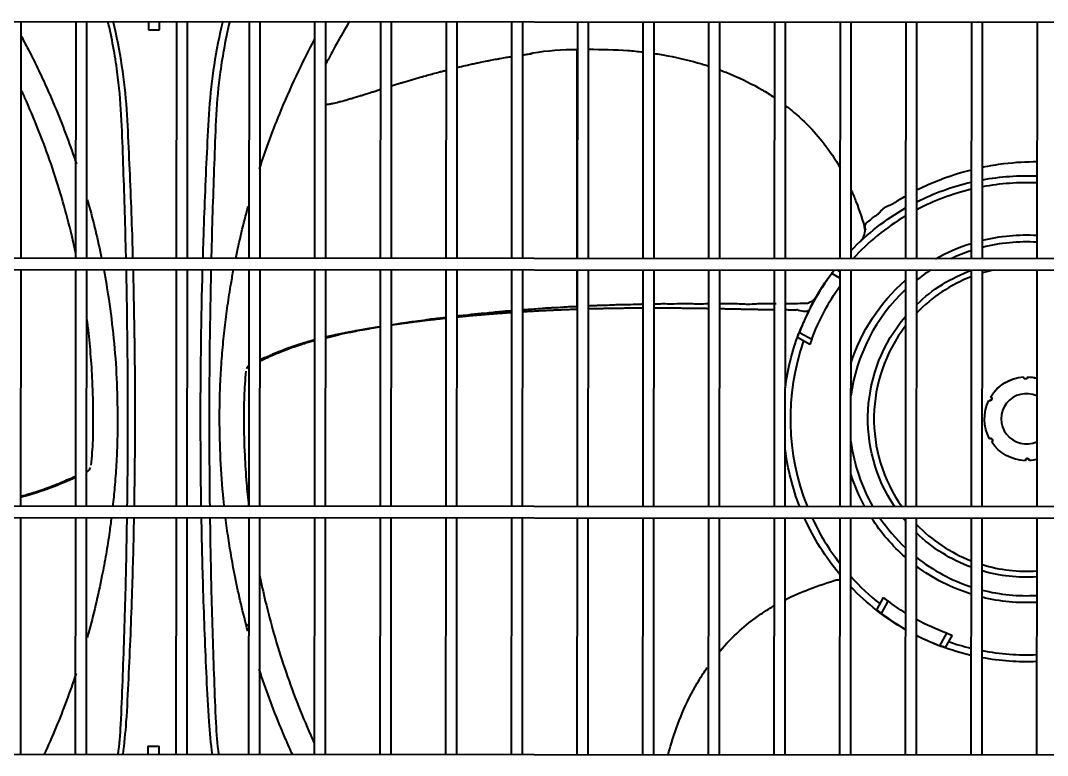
# Model space of a CAD drawing. Extents: x 58467 to 79089, y -33726 to -17391.
# Drawn here: x 72333.04 to 72369.78, y -20983.21 to -20956.91 of the extents above; entities that cross this region are included whole.
import ezdxf

# ---------------------------------------------------------------- set-up
doc = ezdxf.new("R2010")
doc.units = 0
doc.header["$LTSCALE"] = 100
doc.layers.add('+ENTE-ST-DOSEME USTU KONDDRENAJ', color=110, linetype='DOSEMEUSTUKONDENSDRENAJ_LINE', lineweight=40)
doc.linetypes.add('DOSEMEUSTUKONDENSDRENAJ_LINE', pattern='A,300,-40,["CD",Standard,S=15,R=0,X=-35,Y=-7.5],0', length=340)

# ---------------------------------------------------------------- blocks, each defined once
blk = doc.blocks.new('FUAYE KLİMA SANT')
at = {"color": 3}
for p, q in [((54066.535, -33657.987, 1.271), (54184.898, -33658.059, 1.271)), ((54120.395, -33666.499, 1.271), (54120.4, -33658.02, 1.271)), ((54122.35, -33658.021, 1.271), (54122.345, -33666.5, 1.271)), ((54122.744, -33666.5, 1.271), (54122.75, -33658.021, 1.271)), ((54124.95, -33658.022, 1.271), (54124.949, -33658.322, 1.271)), ((54125.349, -33658.322, 1.271), (54125.35, -33658.022, 1.271)), ((54125.949, -33658.023, 1.271), (54125.944, -33666.502, 1.271)), ((54126.344, -33666.502, 1.271), (54126.349, -33658.023, 1.271)), ((54128.549, -33658.025, 1.271), (54128.544, -33666.504, 1.271)), ((54128.943, -33666.504, 1.271), (54128.949, -33658.025, 1.271)), ((54130.898, -33658.026, 1.271), (54130.893, -33666.505, 1.271)), ((54131.293, -33666.505, 1.271), (54131.298, -33658.027, 1.271)), ((54133.248, -33658.028, 1.271), (54133.243, -33666.506, 1.271)), ((54133.643, -33666.507, 1.271), (54133.648, -33658.028, 1.271)), ((54135.598, -33658.029, 1.271), (54135.592, -33666.508, 1.271)), ((54135.992, -33666.508, 1.271), (54135.998, -33658.03, 1.271)), ((54137.947, -33658.031, 1.271), (54137.942, -33666.509, 1.271)), ((54138.342, -33666.51, 1.271), (54138.347, -33658.031, 1.271)), ((54140.297, -33658.032, 1.271), (54140.292, -33666.511, 1.271)), ((54140.692, -33666.511, 1.271), (54140.697, -33658.032, 1.271)), ((54142.646, -33658.034, 1.271), (54142.641, -33666.512, 1.271)), ((54143.041, -33666.512, 1.271), (54143.046, -33658.034, 1.271)), ((54144.996, -33658.035, 1.271), (54144.991, -33666.514, 1.271)), ((54145.391, -33666.514, 1.271), (54145.396, -33658.035, 1.271)), ((54147.346, -33658.036, 1.271), (54147.341, -33666.515, 1.271)), ((54147.741, -33666.515, 1.271), (54147.746, -33658.037, 1.271)), ((54149.696, -33658.038, 1.271), (54149.691, -33666.516, 1.271)), ((54150.091, -33666.517, 1.271), (54150.096, -33658.038, 1.271)), ((54152.046, -33658.039, 1.271), (54152.041, -33666.518, 1.271)), ((54152.441, -33666.518, 1.271), (54152.446, -33658.04, 1.271)), ((54154.396, -33658.041, 1.271), (54154.39, -33666.519, 1.271)), ((54154.79, -33666.52, 1.271), (54154.796, -33658.041, 1.271)), ((54156.745, -33658.042, 1.271), (54156.74, -33666.521, 1.271)), ((54124.949, -33658.322, 1.271), (54125.349, -33658.322, 1.271)), ((54140.287, -33666.51, 1.271), (54140.292, -33659.033, 1.271)), ((54150.435, -33665.88, 1.271), (54150.455, -33665.862, 1.271)), ((54184.893, -33666.537, 1.271), (54066.53, -33666.465, 1.271)), ((54066.53, -33666.865, 1.271), (54184.892, -33666.937, 1.271)), ((54120.389, -33675.376, 1.271), (54120.395, -33666.899, 1.271)), ((54122.344, -33666.9, 1.271), (54122.339, -33675.377, 1.271)), ((54122.739, -33675.378, 1.271), (54122.744, -33666.9, 1.271)), ((54125.944, -33666.902, 1.271), (54125.939, -33675.38, 1.271)), ((54126.339, -33675.38, 1.271), (54126.344, -33666.902, 1.271)), ((54128.543, -33666.904, 1.271), (54128.538, -33675.381, 1.271)), ((54128.938, -33675.381, 1.271), (54128.943, -33666.904, 1.271)), ((54130.893, -33666.905, 1.271), (54130.888, -33675.383, 1.271)), ((54131.288, -33675.383, 1.271), (54131.293, -33666.905, 1.271)), ((54133.243, -33666.906, 1.271), (54133.237, -33675.384, 1.271)), ((54133.637, -33675.384, 1.271), (54133.642, -33666.907, 1.271)), ((54135.592, -33666.908, 1.271), (54135.587, -33675.385, 1.271)), ((54135.987, -33675.386, 1.271), (54135.992, -33666.908, 1.271)), ((54137.942, -33666.909, 1.271), (54137.937, -33675.387, 1.271)), ((54138.337, -33675.387, 1.271), (54138.342, -33666.91, 1.271)), ((54140.286, -33668.231, 1.271), (54140.287, -33666.91, 1.271)), ((54140.291, -33666.911, 1.271), (54140.286, -33675.388, 1.271)), ((54140.686, -33675.389, 1.271), (54140.691, -33666.911, 1.271)), ((54142.641, -33666.912, 1.271), (54142.636, -33675.39, 1.271)), ((54143.036, -33675.39, 1.271), (54143.041, -33666.912, 1.271)), ((54144.991, -33666.914, 1.271), (54144.986, -33675.391, 1.271)), ((54145.385, -33675.391, 1.271), (54145.391, -33666.914, 1.271)), ((54147.34, -33666.915, 1.271), (54147.335, -33675.393, 1.271)), ((54147.735, -33675.393, 1.271), (54147.74, -33666.915, 1.271)), ((54149.691, -33667.206, 1.271), (54149.4, -33667.046, 1.271)), ((54149.578, -33666.916, 1.271), (54149.691, -33666.978, 1.271)), ((54149.691, -33666.916, 1.271), (54149.686, -33675.394, 1.271)), ((54150.086, -33675.394, 1.271), (54150.091, -33666.917, 1.271)), ((54152.041, -33666.918, 1.271), (54152.035, -33675.395, 1.271)), ((54152.435, -33675.396, 1.271), (54152.441, -33666.918, 1.271)), ((54154.39, -33666.919, 1.271), (54154.385, -33675.397, 1.271)), ((54154.785, -33675.397, 1.271), (54154.79, -33666.92, 1.271)), ((54156.74, -33666.921, 1.271), (54156.735, -33675.398, 1.271)), ((54148.243, -33669.15, 1.271), (54148.688, -33669.393, 1.271)), ((54148.619, -33669.584, 1.271), (54148.174, -33669.339, 1.271)), ((54184.887, -33675.416, 1.271), (54066.524, -33675.344, 1.271)), ((54066.524, -33675.744, 1.271), (54184.887, -33675.816, 1.271)), ((54120.384, -33684.255, 1.271), (54120.389, -33675.776, 1.271)), ((54122.339, -33675.777, 1.271), (54122.334, -33684.256, 1.271)), ((54122.734, -33684.256, 1.271), (54122.739, -33675.778, 1.271)), ((54125.938, -33675.78, 1.271), (54125.933, -33684.258, 1.271)), ((54126.333, -33684.259, 1.271), (54126.338, -33675.78, 1.271)), ((54128.538, -33675.781, 1.271), (54128.533, -33684.26, 1.271)), ((54128.933, -33684.26, 1.271), (54128.938, -33675.781, 1.271)), ((54130.888, -33675.783, 1.271), (54130.882, -33684.261, 1.271)), ((54131.282, -33684.261, 1.271), (54131.287, -33675.783, 1.271)), ((54133.237, -33675.784, 1.271), (54133.232, -33684.263, 1.271)), ((54133.632, -33684.263, 1.271), (54133.637, -33675.784, 1.271)), ((54135.587, -33675.785, 1.271), (54135.582, -33684.264, 1.271)), ((54135.982, -33684.264, 1.271), (54135.987, -33675.786, 1.271)), ((54137.936, -33675.787, 1.271), (54137.931, -33684.265, 1.271)), ((54138.331, -33684.266, 1.271), (54138.336, -33675.787, 1.271)), ((54140.286, -33675.788, 1.271), (54140.281, -33684.267, 1.271)), ((54140.681, -33684.267, 1.271), (54140.686, -33675.789, 1.271)), ((54142.636, -33675.79, 1.271), (54142.631, -33684.268, 1.271)), ((54143.03, -33684.269, 1.271), (54143.036, -33675.79, 1.271)), ((54144.985, -33675.791, 1.271), (54144.98, -33684.27, 1.271)), ((54145.38, -33684.27, 1.271), (54145.385, -33675.791, 1.271)), ((54147.335, -33675.793, 1.271), (54147.33, -33684.271, 1.271)), ((54147.73, -33684.271, 1.271), (54147.735, -33675.793, 1.271)), ((54149.686, -33675.794, 1.271), (54149.68, -33684.273, 1.271)), ((54150.08, -33684.273, 1.271), (54150.086, -33675.794, 1.271)), ((54152.035, -33675.795, 1.271), (54152.03, -33684.274, 1.271)), ((54152.43, -33684.274, 1.271), (54152.435, -33675.796, 1.271)), ((54154.385, -33675.797, 1.271), (54154.38, -33684.276, 1.271)), ((54154.78, -33684.276, 1.271), (54154.785, -33675.797, 1.271)), ((54156.734, -33675.798, 1.271), (54156.729, -33684.277, 1.271)), ((54151.009, -33679.086, 1.271), (54151.254, -33678.642, 1.271)), ((54151.413, -33678.766, 1.271), (54151.17, -33679.209, 1.271)), ((54128.486, -33679.64, 1.271), (54128.535, -33679.599, 1.271)), ((54153.273, -33680.365, 1.271), (54153.517, -33679.922, 1.271)), ((54153.707, -33679.99, 1.271), (54153.463, -33680.435, 1.271)), ((54124.934, -33683.958, 1.271), (54124.934, -33684.258, 1.271)), ((54125.334, -33684.258, 1.271), (54125.334, -33683.958, 1.271)), ((54184.882, -33684.295, 1.271), (54066.519, -33684.223, 1.271))]:
    blk.add_line(p, q, dxfattribs=at)
at = {"color": 3, "extrusion": (0, 0, -1)}
for centre, radius, start, end in [((-54156.366, -33672.243, -1.271), 8.699, 63.184, 76.8818), ((-54156.366, -33672.243, -1.271), 8.699, 79.573, 92.4741), ((-54156.366, -33672.243, -1.271), 8.699, 43.8323, 60.1902), ((-54156.366, -33672.243, -1.271), 6.582, 60.4193, 72.5243), ((-54156.366, -33672.243, -1.271), 6.582, 76.1411, 93.2524), ((-54156.366, -33672.243, -1.271), 8.699, 27.7046, 37.7632), ((-54156.366, -33672.243, -1.271), 5.671, 46.1767, 69.8355), ((-54156.366, -33672.243, -1.271), 6.582, 17.4949, 48.9049), ((-54156.366, -33672.243, -1.271), 8.191, 20.3616, 35.4077), ((-54156.366, -33672.243, -1.271), 5.671, 326.223, 40.2705), ((-54156.365, -33672.243, -1.271), 8.699, 7.3237, 20.4706), ((-54156.366, -33672.243, -1.271), 1.5, 31.5485, 85.82), ((-54156.366, -33672.243, -1.271), 1.5, 31.65, 85.9198), ((-54156.335, -33670.743, -1.271), 0.075, 180.2174, 357.3523), ((-54156.366, -33672.243, -1.271), 1.5, 91.5498, 104.3278), ((-54156.366, -33672.243, -1.271), 1.5, 91.65, 104.3279), ((-54155.052, -33671.521, -1.271), 0.075, 120.2174, 297.3523), ((-54156.366, -33672.243, -1.271), 1.5, 331.5498, 25.8212), ((-54156.366, -33672.243, -1.271), 1.5, 331.65, 25.9198), ((-54155.084, -33673.02, -1.271), 0.075, 60.2174, 237.3523), ((-54156.365, -33672.243, -1.271), 8.699, 338.763, 352.7453), ((-54156.366, -33672.243, -1.271), 1.5, 271.65, 325.9198), ((-54156.366, -33672.243, -1.271), 1.5, 271.5498, 325.82), ((-54156.398, -33673.742, -1.271), 0.075, 0.2174, 177.3523), ((-54156.366, -33672.243, -1.271), 1.5, 255.7416, 265.9198), ((-54156.366, -33672.243, -1.271), 1.5, 255.7419, 265.82), ((-54156.366, -33672.243, -1.271), 6.582, 331.3811, 342.5636), ((-54156.368, -33672.238, -1.271), 8.702, 320.1724, 335.8854), ((-54156.366, -33672.243, -1.271), 6.582, 311.1536, 327.3368), ((-54156.366, -33672.243, -1.271), 5.671, 319.788, 321.2055), ((-54156.366, -33672.243, -1.271), 5.671, 290.4592, 313.8817), ((-54156.366, -33672.243, -1.271), 6.582, 287.5343, 306.6818), ((-54156.366, -33672.243, -1.271), 5.671, 266.2886, 286.2011), ((-54156.366, -33672.243, -1.271), 8.699, 299.8811, 316.239), ((-54156.366, -33672.243, -1.271), 8.191, 301.941, 307.2082), ((-54156.366, -33672.243, -1.271), 6.582, 266.8061, 283.9174), ((-54156.366, -33672.243, -1.271), 8.191, 290.3616, 298.7012), ((-54156.366, -33672.243, -1.271), 8.699, 283.1872, 290.4706), ((-54156.366, -33672.243, -1.271), 8.699, 267.5948, 280.496)]:
    blk.add_arc(centre, radius, start, end, dxfattribs=at)
at = {"color": 3}
for centre, radius, start, end in [((54156.366, -33672.243, 1.271), 8.449, 103.5155, 117.6786), ((54156.366, -33672.243, 1.271), 8.449, 87.4539, 100.7405), ((54156.366, -33672.243, 1.271), 8.449, 120.7872, 137.3274), ((54156.366, -33672.243, 1.271), 6.332, 86.6126, 104.4045), ((54156.366, -33672.243, 1.271), 6.332, 108.1789, 115.3058), ((54127.854, -33668.276, 1.271), 1.795, 81.0216, 82.6935), ((54156.367, -33672.247, 1.271), 8.694, 143.2606, 159.1277), ((54156.366, -33672.243, 1.271), 6.332, 122.7589, 128.3164), ((54156.366, -33672.243, 1.271), 5.455, 102.5933, 106.7951), ((54156.366, -33672.243, 1.271), 5.455, 111.2389, 136.0395), ((54156.366, -33672.243, 1.271), 6.332, 133.092, 172.5064), ((54127.854, -33668.276, 1.271), 1.1, 351.8033, 8.1269), ((54156.366, -33672.243, 1.271), 5.455, 142.4857, 215.3182), ((54156.366, -33672.241, 1.271), 8.449, 160.7616, 201.9077), ((54156.366, -33672.243, 1.271), 0.9, 65.6651, 294.2651), ((54156.366, -33672.243, 1.271), 6.332, 187.4239, 209.862), ((54156.366, -33672.243, 1.271), 8.449, 204.8537, 217.7324), ((54156.366, -33672.243, 1.271), 6.332, 214.1314, 226.8382), ((54156.366, -33672.243, 1.271), 5.455, 223.8907, 248.6913), ((54156.366, -33672.243, 1.271), 6.332, 231.6139, 251.7514), ((54156.366, -33672.243, 1.271), 5.455, 253.1351, 273.8576), ((54156.366, -33672.243, 1.271), 8.449, 221.9636, 231.6783), ((54156.366, -33672.243, 1.271), 6.332, 255.5257, 273.3176), ((54156.366, -33672.243, 1.271), 8.691, 233.28, 240.0908), ((54156.366, -33672.243, 1.271), 8.691, 243.0876, 249.1503), ((54156.366, -33672.243, 1.271), 8.449, 250.7519, 256.416), ((54156.366, -33672.243, 1.271), 8.449, 259.191, 272.4775)]:
    blk.add_arc(centre, radius, start, end, dxfattribs=at)
at = {"color": 3, "extrusion": (6.04762e-06, 5.63815e-06, 1)}
blk.add_arc((54150.093, -33665.515, 1.41), 0.5, 313.0528, 16.4385, dxfattribs=at)
at = {"color": 3, "extrusion": (-5.02823e-06, 5.39341e-06, 1)}
blk.add_arc((54149.639, -33678.516, 0.815), 0.5, 84.8094, 106.4328, dxfattribs=at)
at = {"color": 3}
for points, knots in [([(54124.151, -33666.499, 1.271), (54124.147, -33666.342, 1.271), (54124.144, -33666.184, 1.271), (54124.114, -33664.99, 1.271), (54124.081, -33663.954, 1.271), (54124.023, -33662.401, 1.271), (54124.006, -33661.883, 1.271), (54123.952, -33660.851, 1.271), (54123.904, -33660.338, 1.271), (54123.754, -33659.22, 1.271), (54123.642, -33658.616, 1.271), (54123.501, -33658.016, 1.271)], [0, 0, 0, 0, 0.055363, 0.055363, 0.419, 0.419, 0.600818, 0.600818, 0.782636, 0.782636, 1, 1, 1, 1]), ([(54124.399, -33666.5, 1.271), (54124.393, -33666.286, 1.271), (54124.387, -33666.073, 1.271), (54124.348, -33664.816, 1.271), (54124.307, -33663.772, 1.271), (54124.232, -33662.208, 1.271), (54124.21, -33661.687, 1.271), (54124.138, -33660.646, 1.271), (54124.08, -33660.127, 1.271), (54123.92, -33659.073, 1.271), (54123.816, -33658.54, 1.271), (54123.69, -33658.014, 1.271)], [0, 0, 0, 0, 0.075143, 0.075143, 0.442368, 0.442368, 0.625981, 0.625981, 0.809594, 0.809594, 1, 1, 1, 1]), ([(54127.609, -33658.01, 1.271), (54127.484, -33658.529, 1.271), (54127.381, -33659.054, 1.271), (54127.219, -33660.102, 1.271), (54127.159, -33660.625, 1.271), (54127.084, -33661.669, 1.271), (54127.062, -33662.191, 1.271), (54126.985, -33663.758, 1.271), (54126.943, -33664.804, 1.271), (54126.902, -33666.067, 1.271), (54126.895, -33666.284, 1.271), (54126.889, -33666.502, 1.271)], [0, 0, 0, 0, 0.189158, 0.189158, 0.372762, 0.372762, 0.556366, 0.556366, 0.923574, 0.923574, 1, 1, 1, 1]), ([(54127.857, -33658.018, 1.271), (54127.715, -33658.617, 1.271), (54127.603, -33659.222, 1.271), (54127.451, -33660.34, 1.271), (54127.402, -33660.853, 1.271), (54127.347, -33661.885, 1.271), (54127.33, -33662.403, 1.271), (54127.269, -33663.956, 1.271), (54127.236, -33664.992, 1.271), (54127.204, -33666.186, 1.271), (54127.2, -33666.344, 1.271), (54127.196, -33666.502, 1.271)], [0, 0, 0, 0, 0.21737, 0.21737, 0.399155, 0.399155, 0.58094, 0.58094, 0.94451, 0.94451, 1, 1, 1, 1]), ([(54132.154, -33658.022, 1.271), (54131.983, -33658.288, 1.271), (54131.716, -33658.741, 1.271), (54131.444, -33659.258, 1.271), (54131.323, -33659.495, 1.271), (54131.296, -33659.547, 1.271)], [0, 0, 0, 0, 0.545072, 0.900711, 1, 1, 1, 1]), ([(54120.403, -33658.554, 1.271), (54120.497, -33658.729, 1.271), (54120.711, -33659.136, 1.271), (54121.029, -33659.779, 1.271), (54121.354, -33660.484, 1.271), (54121.827, -33661.586, 1.271), (54122.156, -33662.47, 1.271), (54122.372, -33663.121, 1.271)], [0, 0, 0, 0, 0.11975, 0.276771, 0.432533, 0.587035, 1, 1, 1, 1]), ([(54128.923, -33663.295, 1.271), (54129.155, -33662.586, 1.271), (54129.593, -33661.403, 1.271), (54130.278, -33659.869, 1.271), (54130.7, -33659.036, 1.271), (54130.897, -33658.666, 1.271)], [0, 0, 0, 0, 0.443757, 0.750386, 1, 1, 1, 1]), ([(54140.696, -33659.017, 1.271), (54141.167, -33659.016, 1.271), (54141.818, -33659.029, 1.271), (54142.468, -33659.091, 1.271), (54142.647, -33659.112, 1.271)], [0, 0, 0, 0, 0.723565, 1, 1, 1, 1]), ([(54135.994, -33659.668, 1.271), (54136.045, -33659.656, 1.271), (54136.154, -33659.63, 1.271), (54136.321, -33659.591, 1.271), (54136.494, -33659.552, 1.271), (54136.667, -33659.514, 1.271), (54136.859, -33659.474, 1.271), (54137.032, -33659.439, 1.271), (54137.226, -33659.401, 1.271), (54137.381, -33659.372, 1.271), (54137.575, -33659.337, 1.271), (54137.75, -33659.306, 1.271), (54137.888, -33659.284, 1.271), (54137.947, -33659.275, 1.271)], [0, 0, 0, 0, 0.079541, 0.168728, 0.257914, 0.3471, 0.436286, 0.555201, 0.614659, 0.733574, 0.793032, 0.911947, 1, 1, 1, 1]), ([(54138.343, -33659.215, 1.271), (54138.393, -33659.209, 1.271), (54138.503, -33659.193, 1.271), (54138.613, -33659.179, 1.271), (54138.674, -33659.172, 1.271)], [0, 0, 0, 0, 0.449176, 1, 1, 1, 1]), ([(54138.622, -33659.165, 1.271), (54138.651, -33659.159, 1.271), (54139.198, -33659.054, 1.271), (54139.759, -33659.028, 1.271), (54140.29, -33659.02, 1.271)], [0, 0, 0, 0, 0.054083, 1, 1, 1, 1]), ([(54143.047, -33659.165, 1.271), (54143.21, -33659.189, 1.271), (54143.783, -33659.286, 1.271), (54144.423, -33659.438, 1.271), (54144.895, -33659.584, 1.271), (54144.966, -33659.607, 1.271)], [0, 0, 0, 0, 0.251534, 0.886152, 1, 1, 1, 1]), ([(54133.646, -33660.327, 1.271), (54133.658, -33660.323, 1.271), (54133.719, -33660.304, 1.271), (54133.831, -33660.269, 1.271), (54133.968, -33660.227, 1.271), (54134.105, -33660.186, 1.271), (54134.244, -33660.144, 1.271), (54134.4, -33660.098, 1.271), (54134.557, -33660.052, 1.271), (54134.698, -33660.011, 1.271), (54134.857, -33659.966, 1.271), (54135, -33659.926, 1.271), (54135.18, -33659.877, 1.271), (54135.325, -33659.838, 1.271), (54135.476, -33659.798, 1.271), (54135.554, -33659.778, 1.271), (54135.596, -33659.767, 1.271)], [0, 0, 0, 0, 0.018571, 0.09977, 0.180968, 0.235101, 0.3163, 0.397499, 0.478698, 0.559896, 0.614029, 0.722294, 0.776427, 0.884692, 0.938824, 1, 1, 1, 1]), ([(54145.4, -33659.757, 1.271), (54145.545, -33659.81, 1.271), (54146.06, -33660.014, 1.271), (54146.714, -33660.34, 1.271), (54147.201, -33660.646, 1.271), (54147.345, -33660.743, 1.271)], [0, 0, 0, 0, 0.214057, 0.763166, 1, 1, 1, 1]), ([(54131.29, -33660.994, 1.271), (54131.293, -33660.994, 1.271), (54131.312, -33660.992, 1.271), (54131.355, -33660.986, 1.271), (54131.407, -33660.978, 1.271), (54131.471, -33660.967, 1.271), (54131.531, -33660.955, 1.271), (54131.607, -33660.939, 1.271), (54131.686, -33660.92, 1.271), (54131.767, -33660.9, 1.271), (54131.84, -33660.881, 1.271), (54131.914, -33660.861, 1.271), (54132.002, -33660.837, 1.271), (54132.093, -33660.811, 1.271), (54132.199, -33660.779, 1.271), (54132.294, -33660.751, 1.271), (54132.392, -33660.721, 1.271), (54132.491, -33660.691, 1.271), (54132.606, -33660.655, 1.271), (54132.724, -33660.618, 1.271), (54132.828, -33660.585, 1.271), (54132.934, -33660.551, 1.271), (54133.057, -33660.512, 1.271), (54133.168, -33660.477, 1.271), (54133.23, -33660.458, 1.271), (54133.245, -33660.453, 1.271)], [0, 0, 0, 0, 0.005985, 0.045742, 0.085498, 0.125255, 0.165012, 0.204768, 0.264403, 0.30416, 0.343916, 0.383673, 0.423429, 0.483064, 0.522821, 0.582456, 0.622212, 0.661969, 0.721603, 0.781238, 0.820995, 0.860751, 0.920386, 0.980021, 1, 1, 1, 1]), ([(54122.356, -33666.338, 1.271), (54122.31, -33666.119, 1.271), (54122.078, -33665.099, 1.271), (54121.557, -33663.275, 1.271), (54120.888, -33661.545, 1.271), (54120.472, -33660.623, 1.271), (54120.416, -33660.501, 1.271)], [0, 0, 0, 0, 0.112914, 0.525694, 0.936978, 1, 1, 1, 1]), ([(54147.749, -33661.033, 1.271), (54147.851, -33661.111, 1.271), (54148.211, -33661.401, 1.271), (54148.757, -33661.928, 1.271), (54149.299, -33662.608, 1.271), (54149.586, -33663.06, 1.271), (54149.704, -33663.267, 1.271)], [0, 0, 0, 0, 0.130207, 0.467681, 0.763107, 1, 1, 1, 1]), ([(54154.799, -33663.234, 1.271), (54155.056, -33663.181, 1.271), (54155.31, -33663.139, 1.271), (54155.969, -33663.057, 1.271), (54156.367, -33663.036, 1.271), (54156.749, -33663.037, 1.271)], [0, 0, 0, 0, 0.378219, 0.378219, 1, 1, 1, 1]), ([(54152.442, -33664.055, 1.271), (54152.58, -33663.986, 1.271), (54152.718, -33663.92, 1.271), (54153.373, -33663.63, 1.271), (54153.891, -33663.455, 1.271), (54154.398, -33663.327, 1.271)], [0, 0, 0, 0, 0.21097, 0.21097, 1, 1, 1, 1]), ([(54150.105, -33664.072, 1.271), (54150.162, -33664.203, 1.271), (54150.353, -33664.669, 1.271), (54150.513, -33665.147, 1.271), (54150.609, -33665.497, 1.271)], [0, 0, 0, 0, 0.284303, 1, 1, 1, 1]), ([(54122.768, -33664.411, 1.271), (54122.778, -33664.447, 1.271), (54122.97, -33665.137, 1.271), (54123.137, -33665.834, 1.271), (54123.272, -33666.499, 1.271)], [0, 0, 0, 0, 0.052887, 1, 1, 1, 1]), ([(54150.579, -33665.38, 1.271), (54150.582, -33665.38, 1.271), (54150.585, -33665.376, 1.271), (54150.593, -33665.356, 1.271), (54150.597, -33665.34, 1.271), (54150.612, -33665.29, 1.271), (54150.624, -33665.255, 1.271), (54150.667, -33665.195, 1.271), (54150.7, -33665.181, 1.271), (54150.756, -33665.143, 1.271), (54150.782, -33665.122, 1.271), (54150.859, -33665.054, 1.271), (54150.914, -33665.013, 1.271), (54150.997, -33664.955, 1.271), (54151.025, -33664.939, 1.271), (54151.078, -33664.899, 1.271), (54151.101, -33664.873, 1.271), (54151.172, -33664.787, 1.271), (54151.227, -33664.734, 1.271), (54151.35, -33664.649, 1.271), (54151.419, -33664.617, 1.271), (54151.549, -33664.565, 1.271), (54151.606, -33664.534, 1.271), (54151.717, -33664.465, 1.271), (54151.771, -33664.426, 1.271), (54151.898, -33664.349, 1.271), (54151.969, -33664.309, 1.271), (54152.039, -33664.27, 1.271)], [0, 0, 0, 0, 0.020274, 0.020274, 0.047518, 0.047518, 0.102008, 0.102008, 0.156498, 0.156498, 0.210988, 0.210988, 0.319967, 0.319967, 0.374457, 0.374457, 0.428947, 0.428947, 0.537926, 0.537926, 0.646906, 0.646906, 0.755886, 0.755886, 0.864865, 0.864865, 1, 1, 1, 1]), ([(54123.349, -33666.897, 1.271), (54123.416, -33667.25, 1.271), (54123.554, -33668.071, 1.271), (54123.715, -33669.371, 1.271), (54123.825, -33670.8, 1.271), (54123.839, -33671.76, 1.271), (54123.845, -33672.243, 1.271)], [0, 0, 0, 0, 0.200697, 0.464092, 0.73053, 1, 1, 1, 1]), ([(54127.495, -33672.245, 1.271), (54127.497, -33671.97, 1.271), (54127.502, -33671.422, 1.271), (54127.539, -33670.603, 1.271), (54127.597, -33669.791, 1.271), (54127.678, -33668.986, 1.271), (54127.78, -33668.189, 1.271), (54127.889, -33667.494, 1.271), (54127.966, -33667.066, 1.271), (54127.997, -33666.9, 1.271)], [0, 0, 0, 0, 0.153416, 0.305853, 0.457308, 0.607781, 0.75727, 0.905773, 1, 1, 1, 1]), ([(54149.4, -33667.046, 1.271), (54149.414, -33667.028, 1.271), (54149.427, -33667.01, 1.271), (54149.453, -33666.975, 1.271), (54149.466, -33666.959, 1.271), (54149.486, -33666.933, 1.271), (54149.494, -33666.923, 1.271), (54149.5, -33666.915, 1.271)], [0, 0, 0, 0, 0.355398, 0.355398, 0.710856, 0.710856, 1, 1, 1, 1]), ([(54142.639, -33668.146, 1.271), (54142.616, -33668.146, 1.271), (54142.463, -33668.147, 1.271), (54142.211, -33668.16, 1.271), (54141.982, -33668.169, 1.271), (54141.801, -33668.169, 1.271), (54141.678, -33668.168, 1.271), (54141.558, -33668.173, 1.271), (54141.39, -33668.187, 1.271), (54141.197, -33668.192, 1.271), (54140.976, -33668.194, 1.271), (54140.817, -33668.2, 1.271), (54140.723, -33668.206, 1.271), (54140.684, -33668.208, 1.271)], [0, 0, 0, 0, 0.032499, 0.217887, 0.394885, 0.465501, 0.52211, 0.573462, 0.630237, 0.769056, 0.849466, 0.935544, 1, 1, 1, 1]), ([(54144.956, -33668.129, 1.271), (54144.854, -33668.132, 1.271), (54144.694, -33668.144, 1.271), (54144.43, -33668.131, 1.271), (54144.103, -33668.124, 1.271), (54143.785, -33668.139, 1.271), (54143.544, -33668.136, 1.271), (54143.382, -33668.133, 1.271), (54143.299, -33668.134, 1.271), (54143.185, -33668.141, 1.271), (54143.094, -33668.145, 1.271), (54143.041, -33668.147, 1.271)], [0, 0, 0, 0, 0.153476, 0.264532, 0.383214, 0.619071, 0.799507, 0.831601, 0.860485, 0.918311, 1, 1, 1, 1]), ([(54147.407, -33668.133, 1.271), (54147.39, -33668.133, 1.271), (54147.348, -33668.133, 1.271), (54147.247, -33668.133, 1.271), (54147.125, -33668.132, 1.271), (54146.993, -33668.134, 1.271), (54146.885, -33668.131, 1.271), (54146.783, -33668.132, 1.271), (54146.622, -33668.139, 1.271), (54146.438, -33668.155, 1.271), (54146.157, -33668.139, 1.271), (54145.781, -33668.124, 1.271), (54145.542, -33668.132, 1.271), (54145.389, -33668.131, 1.271)], [0, 0, 0, 0, 0.023979, 0.057821, 0.139707, 0.202549, 0.263082, 0.301331, 0.341759, 0.491813, 0.616194, 0.749702, 1, 1, 1, 1]), ([(54148.548, -33668.112, 1.271), (54148.351, -33668.118, 1.271), (54148.082, -33668.126, 1.271), (54147.813, -33668.129, 1.271), (54147.74, -33668.13, 1.271)], [0, 0, 0, 0, 0.728232, 1, 1, 1, 1]), ([(54148.81, -33667.916, 1.271), (54148.785, -33667.952, 1.271), (54148.723, -33668.023, 1.271), (54148.59, -33668.091, 1.271), (54148.482, -33668.126, 1.271), (54148.425, -33668.117, 1.271), (54148.424, -33668.117, 1.271)], [0, 0, 0, 0, 0.282775, 0.623842, 0.989494, 1, 1, 1, 1]), ([(54137.942, -33668.384, 1.271), (54137.889, -33668.388, 1.271), (54137.78, -33668.394, 1.271), (54137.608, -33668.405, 1.271), (54137.378, -33668.427, 1.271), (54137.139, -33668.457, 1.271), (54136.926, -33668.476, 1.271), (54136.746, -33668.488, 1.271), (54136.575, -33668.503, 1.271), (54136.358, -33668.539, 1.271), (54136.14, -33668.555, 1.271), (54136.013, -33668.567, 1.271), (54135.99, -33668.569, 1.271)], [0, 0, 0, 0, 0.073989, 0.153729, 0.239276, 0.420725, 0.584233, 0.647352, 0.701423, 0.819298, 0.967653, 1, 1, 1, 1]), ([(54137.941, -33668.446, 1.271), (54137.891, -33668.449, 1.271), (54137.792, -33668.456, 1.271), (54137.643, -33668.466, 1.271), (54137.496, -33668.477, 1.271), (54137.352, -33668.488, 1.271), (54137.193, -33668.5, 1.271), (54137.035, -33668.513, 1.271), (54136.878, -33668.526, 1.271), (54136.72, -33668.54, 1.271), (54136.579, -33668.552, 1.271), (54136.422, -33668.566, 1.271), (54136.28, -33668.58, 1.271), (54136.125, -33668.594, 1.271), (54136.034, -33668.603, 1.271), (54135.99, -33668.608, 1.271)], [0, 0, 0, 0, 0.075163, 0.148659, 0.222156, 0.295652, 0.369148, 0.467143, 0.54064, 0.614136, 0.712131, 0.761129, 0.859124, 0.93262, 1, 1, 1, 1]), ([(54140.293, -33668.327, 1.271), (54140.244, -33668.329, 1.271), (54140.129, -33668.333, 1.271), (54139.982, -33668.338, 1.271), (54139.818, -33668.344, 1.271), (54139.67, -33668.351, 1.271), (54139.504, -33668.358, 1.271), (54139.353, -33668.365, 1.271), (54139.203, -33668.372, 1.271), (54139.037, -33668.38, 1.271), (54138.891, -33668.388, 1.271), (54138.729, -33668.397, 1.271), (54138.584, -33668.405, 1.271), (54138.444, -33668.413, 1.271), (54138.368, -33668.418, 1.271), (54138.341, -33668.42, 1.271)], [0, 0, 0, 0, 0.075374, 0.176188, 0.226595, 0.327409, 0.403019, 0.47863, 0.55424, 0.629851, 0.730665, 0.781072, 0.881886, 0.957497, 1, 1, 1, 1]), ([(54140.288, -33668.232, 1.271), (54140.262, -33668.233, 1.271), (54140.198, -33668.235, 1.271), (54140.097, -33668.236, 1.271), (54139.939, -33668.24, 1.271), (54139.733, -33668.262, 1.271), (54139.51, -33668.272, 1.271), (54139.296, -33668.279, 1.271), (54139.064, -33668.294, 1.271), (54138.819, -33668.319, 1.271), (54138.606, -33668.334, 1.271), (54138.441, -33668.341, 1.271), (54138.369, -33668.344, 1.271), (54138.342, -33668.346, 1.271)], [0, 0, 0, 0, 0.047503, 0.110853, 0.162385, 0.26559, 0.398055, 0.474574, 0.557765, 0.734792, 0.898208, 0.962554, 1, 1, 1, 1]), ([(54142.64, -33668.284, 1.271), (54142.604, -33668.284, 1.271), (54142.534, -33668.284, 1.271), (54142.398, -33668.285, 1.271), (54142.265, -33668.286, 1.271), (54142.101, -33668.288, 1.271), (54141.969, -33668.289, 1.271), (54141.805, -33668.291, 1.271), (54141.674, -33668.293, 1.271), (54141.509, -33668.296, 1.271), (54141.377, -33668.298, 1.271), (54141.21, -33668.302, 1.271), (54141.075, -33668.305, 1.271), (54140.905, -33668.309, 1.271), (54140.786, -33668.312, 1.271), (54140.701, -33668.314, 1.271), (54140.683, -33668.315, 1.271)], [0, 0, 0, 0, 0.054128, 0.105118, 0.207098, 0.258088, 0.360068, 0.411058, 0.513038, 0.564028, 0.666008, 0.716998, 0.818978, 0.869968, 0.971948, 1, 1, 1, 1]), ([(54144.989, -33668.302, 1.271), (54144.972, -33668.302, 1.271), (54144.908, -33668.301, 1.271), (54144.811, -33668.3, 1.271), (54144.668, -33668.297, 1.271), (54144.539, -33668.295, 1.271), (54144.391, -33668.293, 1.271), (54144.258, -33668.291, 1.271), (54144.126, -33668.29, 1.271), (54143.978, -33668.289, 1.271), (54143.848, -33668.287, 1.271), (54143.702, -33668.286, 1.271), (54143.573, -33668.285, 1.271), (54143.427, -33668.284, 1.271), (54143.281, -33668.284, 1.271), (54143.152, -33668.283, 1.271), (54143.072, -33668.283, 1.271), (54143.041, -33668.283, 1.271)], [0, 0, 0, 0, 0.027433, 0.102463, 0.152482, 0.252522, 0.302541, 0.377571, 0.4526, 0.50262, 0.602659, 0.652679, 0.727708, 0.802738, 0.877767, 0.952797, 1, 1, 1, 1]), ([(54147.34, -33668.346, 1.271), (54147.315, -33668.345, 1.271), (54147.262, -33668.345, 1.271), (54147.174, -33668.344, 1.271), (54147.075, -33668.342, 1.271), (54146.974, -33668.34, 1.271), (54146.858, -33668.339, 1.271), (54146.756, -33668.337, 1.271), (54146.64, -33668.335, 1.271), (54146.522, -33668.332, 1.271), (54146.403, -33668.33, 1.271), (54146.298, -33668.328, 1.271), (54146.19, -33668.326, 1.271), (54146.067, -33668.323, 1.271), (54145.939, -33668.321, 1.271), (54145.814, -33668.318, 1.271), (54145.688, -33668.316, 1.271), (54145.563, -33668.313, 1.271), (54145.464, -33668.311, 1.271), (54145.411, -33668.31, 1.271), (54145.39, -33668.31, 1.271)], [0, 0, 0, 0, 0.040122, 0.086532, 0.132942, 0.202558, 0.248968, 0.318584, 0.364994, 0.43461, 0.504225, 0.550636, 0.597046, 0.666662, 0.736277, 0.782688, 0.852303, 0.921919, 0.968329, 1, 1, 1, 1]), ([(54148.18, -33668.349, 1.271), (54148.164, -33668.349, 1.271), (54148.123, -33668.349, 1.271), (54148.038, -33668.35, 1.271), (54147.946, -33668.35, 1.271), (54147.852, -33668.349, 1.271), (54147.787, -33668.349, 1.271), (54147.749, -33668.349, 1.271), (54147.74, -33668.349, 1.271)], [0, 0, 0, 0, 0.114118, 0.296477, 0.570016, 0.752375, 0.934735, 1, 1, 1, 1]), ([(54148.193, -33668.351, 1.271), (54148.284, -33668.38, 1.271), (54148.37, -33668.396, 1.271), (54148.509, -33668.396, 1.271), (54148.562, -33668.381, 1.271), (54148.588, -33668.353, 1.271)], [0, 0, 0, 0, 0.5, 0.5, 1, 1, 1, 1]), ([(54148.588, -33668.353, 1.271), (54148.578, -33668.373, 1.271), (54148.569, -33668.393, 1.271), (54148.514, -33668.51, 1.271), (54148.471, -33668.607, 1.271), (54148.388, -33668.791, 1.271), (54148.35, -33668.877, 1.271), (54148.279, -33669.042, 1.271), (54148.245, -33669.122, 1.271), (54148.216, -33669.201, 1.271)], [0, 0, 0, 0, 0.07319, 0.07319, 0.416738, 0.416738, 0.719921, 0.719921, 1, 1, 1, 1]), ([(54122.903, -33673.906, 1.271), (54122.933, -33673.603, 1.271), (54122.976, -33673.01, 1.271), (54122.982, -33672.009, 1.271), (54122.959, -33670.975, 1.271), (54122.889, -33669.912, 1.271), (54122.815, -33669.162, 1.271), (54122.763, -33668.744, 1.271), (54122.751, -33668.644, 1.271)], [0, 0, 0, 0, 0.167977, 0.330025, 0.566807, 0.758181, 0.942521, 1, 1, 1, 1]), ([(54135.587, -33668.619, 1.271), (54135.522, -33668.628, 1.271), (54135.377, -33668.648, 1.271), (54135.193, -33668.666, 1.271), (54134.898, -33668.7, 1.271), (54134.674, -33668.745, 1.271), (54134.411, -33668.772, 1.271), (54134.161, -33668.804, 1.271), (54133.91, -33668.848, 1.271), (54133.731, -33668.876, 1.271), (54133.643, -33668.889, 1.271)], [0, 0, 0, 0, 0.113321, 0.262749, 0.319434, 0.510079, 0.587964, 0.672012, 0.853439, 1, 1, 1, 1]), ([(54135.59, -33668.649, 1.271), (54135.564, -33668.652, 1.271), (54135.507, -33668.658, 1.271), (54135.39, -33668.67, 1.271), (54135.253, -33668.686, 1.271), (54135.101, -33668.703, 1.271), (54134.949, -33668.72, 1.271), (54134.813, -33668.737, 1.271), (54134.662, -33668.755, 1.271), (54134.525, -33668.772, 1.271), (54134.373, -33668.792, 1.271), (54134.236, -33668.81, 1.271), (54134.101, -33668.828, 1.271), (54133.953, -33668.848, 1.271), (54133.821, -33668.866, 1.271), (54133.713, -33668.882, 1.271), (54133.664, -33668.889, 1.271), (54133.643, -33668.892, 1.271)], [0, 0, 0, 0, 0.039359, 0.085754, 0.178543, 0.248135, 0.317727, 0.410516, 0.456911, 0.5497, 0.619292, 0.688884, 0.758476, 0.828068, 0.920857, 0.967252, 1, 1, 1, 1]), ([(54133.24, -33668.953, 1.271), (54133.207, -33668.958, 1.271), (54133.132, -33668.97, 1.271), (54133.013, -33668.989, 1.271), (54132.883, -33669.011, 1.271), (54132.754, -33669.032, 1.271), (54132.625, -33669.055, 1.271), (54132.511, -33669.075, 1.271), (54132.385, -33669.097, 1.271), (54132.275, -33669.118, 1.271), (54132.138, -33669.144, 1.271), (54132.029, -33669.165, 1.271), (54131.894, -33669.192, 1.271), (54131.786, -33669.214, 1.271), (54131.666, -33669.24, 1.271), (54131.559, -33669.263, 1.271), (54131.44, -33669.289, 1.271), (54131.351, -33669.31, 1.271), (54131.302, -33669.322, 1.271), (54131.292, -33669.324, 1.271)], [0, 0, 0, 0, 0.048356, 0.112135, 0.175914, 0.239693, 0.303472, 0.367251, 0.409771, 0.49481, 0.537329, 0.622368, 0.664887, 0.749926, 0.792445, 0.856225, 0.920004, 0.983783, 1, 1, 1, 1]), ([(54133.24, -33668.956, 1.271), (54133.204, -33668.964, 1.271), (54133.079, -33668.991, 1.271), (54132.907, -33669.019, 1.271), (54132.712, -33669.048, 1.271), (54132.512, -33669.082, 1.271), (54132.224, -33669.144, 1.271), (54131.99, -33669.187, 1.271), (54131.64, -33669.264, 1.271), (54131.464, -33669.319, 1.271), (54131.316, -33669.353, 1.271), (54131.292, -33669.358, 1.271)], [0, 0, 0, 0, 0.053106, 0.183061, 0.25229, 0.323469, 0.470338, 0.72961, 0.781957, 0.965599, 1, 1, 1, 1]), ([(54148.174, -33669.339, 1.271), (54148.174, -33669.339, 1.271), (54148.175, -33669.336, 1.271), (54148.18, -33669.322, 1.271), (54148.184, -33669.311, 1.271), (54148.193, -33669.285, 1.271), (54148.199, -33669.269, 1.271), (54148.212, -33669.234, 1.271), (54148.219, -33669.214, 1.271), (54148.232, -33669.179, 1.271), (54148.238, -33669.164, 1.271), (54148.243, -33669.15, 1.271)], [0, 0, 0, 0, 0.211758, 0.211758, 0.423432, 0.423432, 0.636431, 0.636431, 0.852021, 0.852021, 1, 1, 1, 1]), ([(54130.888, -33669.425, 1.271), (54130.864, -33669.431, 1.271), (54130.802, -33669.448, 1.271), (54130.703, -33669.476, 1.271), (54130.604, -33669.504, 1.271), (54130.508, -33669.533, 1.271), (54130.41, -33669.563, 1.271), (54130.314, -33669.593, 1.271), (54130.231, -33669.621, 1.271), (54130.148, -33669.649, 1.271), (54130.055, -33669.681, 1.271), (54129.963, -33669.714, 1.271), (54129.884, -33669.743, 1.271), (54129.806, -33669.773, 1.271), (54129.73, -33669.803, 1.271), (54129.643, -33669.837, 1.271), (54129.569, -33669.867, 1.271), (54129.497, -33669.897, 1.271), (54129.436, -33669.922, 1.271), (54129.375, -33669.948, 1.271), (54129.308, -33669.976, 1.271), (54129.241, -33670.005, 1.271), (54129.176, -33670.033, 1.271), (54129.124, -33670.055, 1.271), (54129.069, -33670.079, 1.271), (54129.023, -33670.099, 1.271), (54128.973, -33670.121, 1.271), (54128.948, -33670.132, 1.271), (54128.937, -33670.137, 1.271)], [0, 0, 0, 0, 0.03153, 0.081147, 0.130764, 0.163842, 0.21346, 0.263077, 0.296155, 0.329233, 0.37885, 0.428467, 0.461545, 0.494623, 0.54424, 0.577319, 0.626936, 0.660014, 0.693092, 0.72617, 0.759248, 0.808865, 0.841943, 0.875021, 0.908099, 0.941178, 0.974256, 1, 1, 1, 1]), ([(54130.89, -33669.452, 1.271), (54130.874, -33669.456, 1.271), (54130.796, -33669.477, 1.271), (54130.69, -33669.508, 1.271), (54130.594, -33669.536, 1.271), (54130.504, -33669.563, 1.271), (54130.381, -33669.604, 1.271), (54130.2, -33669.664, 1.271), (54129.86, -33669.785, 1.271), (54129.485, -33669.937, 1.271), (54129.135, -33670.089, 1.271), (54128.997, -33670.158, 1.271), (54128.94, -33670.186, 1.271)], [0, 0, 0, 0, 0.024177, 0.119177, 0.173029, 0.19609, 0.270523, 0.342071, 0.465172, 0.768559, 0.897066, 1, 1, 1, 1]), ([(54148.688, -33669.393, 1.271), (54148.68, -33669.414, 1.271), (54148.672, -33669.436, 1.271), (54148.657, -33669.477, 1.271), (54148.65, -33669.496, 1.271), (54148.638, -33669.53, 1.271), (54148.633, -33669.544, 1.271), (54148.625, -33669.567, 1.271), (54148.622, -33669.575, 1.271), (54148.62, -33669.582, 1.271), (54148.619, -33669.584, 1.271), (54148.619, -33669.584, 1.271)], [0, 0, 0, 0, 0.21816, 0.21816, 0.436362, 0.436362, 0.653817, 0.653817, 0.868707, 0.868707, 1, 1, 1, 1]), ([(54128.538, -33670.345, 1.271), (54128.527, -33670.356, 1.271), (54128.5, -33670.389, 1.271), (54128.474, -33670.429, 1.271), (54128.459, -33670.456, 1.271)], [0, 0, 0, 0, 0.363149, 1, 1, 1, 1]), ([(54128.438, -33670.542, 1.271), (54128.408, -33670.846, 1.271), (54128.364, -33671.438, 1.271), (54128.359, -33672.439, 1.271), (54128.382, -33673.473, 1.271), (54128.448, -33674.486, 1.271), (54128.506, -33675.086, 1.271), (54128.536, -33675.355, 1.271)], [0, 0, 0, 0, 0.183902, 0.361313, 0.620544, 0.830062, 1, 1, 1, 1]), ([(54155.015, -33671.589, 1.271), (54155.031, -33671.598, 1.271), (54155.075, -33671.602, 1.271), (54155.115, -33671.569, 1.271), (54155.127, -33671.532, 1.271), (54155.125, -33671.502, 1.271), (54155.11, -33671.475, 1.271), (54155.095, -33671.462, 1.271), (54155.087, -33671.457, 1.271)], [0, 0, 0, 0, 0.25, 0.5, 0.625, 0.75, 0.875, 1, 1, 1, 1]), ([(54123.845, -33672.243, 1.271), (54123.843, -33672.518, 1.271), (54123.838, -33673.066, 1.271), (54123.801, -33673.885, 1.271), (54123.746, -33674.656, 1.271), (54123.697, -33675.153, 1.271), (54123.672, -33675.38, 1.271)], [0, 0, 0, 0, 0.262384, 0.523093, 0.782124, 1, 1, 1, 1]), ([(54127.664, -33675.383, 1.271), (54127.655, -33675.296, 1.271), (54127.596, -33674.734, 1.271), (54127.515, -33673.689, 1.271), (54127.502, -33672.728, 1.271), (54127.495, -33672.245, 1.271)], [0, 0, 0, 0, 0.083377, 0.539095, 1, 1, 1, 1]), ([(54155.124, -33673.086, 1.271), (54155.14, -33673.077, 1.271), (54155.166, -33673.041, 1.271), (54155.157, -33672.99, 1.271), (54155.131, -33672.961, 1.271), (54155.104, -33672.948, 1.271), (54155.073, -33672.947, 1.271), (54155.054, -33672.953, 1.271), (54155.046, -33672.958, 1.271)], [0, 0, 0, 0, 0.25, 0.5, 0.625, 0.75, 0.875, 1, 1, 1, 1]), ([(54156.476, -33673.74, 1.271), (54156.475, -33673.722, 1.271), (54156.457, -33673.681, 1.271), (54156.409, -33673.663, 1.271), (54156.37, -33673.672, 1.271), (54156.346, -33673.689, 1.271), (54156.329, -33673.715, 1.271), (54156.326, -33673.735, 1.271), (54156.326, -33673.744, 1.271)], [0, 0, 0, 0, 0.25, 0.5, 0.625, 0.75, 0.875, 1, 1, 1, 1]), ([(54122.744, -33674.147, 1.271), (54122.755, -33674.141, 1.271), (54122.792, -33674.117, 1.271), (54122.833, -33674.071, 1.271), (54122.867, -33674.02, 1.271), (54122.881, -33673.992, 1.271)], [0, 0, 0, 0, 0.14858, 0.57746, 1, 1, 1, 1]), ([(54120.391, -33675.012, 1.271), (54120.428, -33675.003, 1.271), (54120.526, -33674.977, 1.271), (54120.651, -33674.94, 1.271), (54120.746, -33674.912, 1.271), (54120.837, -33674.885, 1.271), (54120.959, -33674.844, 1.271), (54121.14, -33674.784, 1.271), (54121.481, -33674.663, 1.271), (54121.855, -33674.511, 1.271), (54122.183, -33674.369, 1.271), (54122.303, -33674.31, 1.271), (54122.343, -33674.291, 1.271)], [0, 0, 0, 0, 0.053839, 0.149249, 0.203333, 0.226493, 0.301247, 0.373104, 0.496736, 0.801431, 0.930492, 1, 1, 1, 1]), ([(54120.391, -33675.04, 1.271), (54120.41, -33675.034, 1.271), (54120.455, -33675.023, 1.271), (54120.538, -33675, 1.271), (54120.638, -33674.973, 1.271), (54120.737, -33674.944, 1.271), (54120.832, -33674.916, 1.271), (54120.931, -33674.885, 1.271), (54121.027, -33674.855, 1.271), (54121.11, -33674.827, 1.271), (54121.192, -33674.8, 1.271), (54121.285, -33674.767, 1.271), (54121.377, -33674.734, 1.271), (54121.456, -33674.705, 1.271), (54121.534, -33674.675, 1.271), (54121.611, -33674.645, 1.271), (54121.697, -33674.611, 1.271), (54121.771, -33674.581, 1.271), (54121.843, -33674.552, 1.271), (54121.904, -33674.526, 1.271), (54121.965, -33674.501, 1.271), (54122.033, -33674.472, 1.271), (54122.099, -33674.444, 1.271), (54122.165, -33674.415, 1.271), (54122.216, -33674.393, 1.271), (54122.272, -33674.369, 1.271), (54122.311, -33674.352, 1.271), (54122.338, -33674.34, 1.271), (54122.347, -33674.336, 1.271)], [0, 0, 0, 0, 0.025302, 0.058842, 0.109154, 0.159465, 0.193006, 0.243317, 0.293628, 0.327169, 0.36071, 0.411021, 0.461332, 0.494873, 0.528414, 0.578725, 0.612266, 0.662577, 0.696118, 0.729658, 0.763199, 0.79674, 0.847051, 0.880592, 0.914133, 0.947674, 0.981214, 1, 1, 1, 1]), ([(54123.625, -33675.782, 1.271), (54123.604, -33675.955, 1.271), (54123.546, -33676.392, 1.271), (54123.437, -33677.088, 1.271), (54123.21, -33678.311, 1.271), (54122.974, -33679.305, 1.271), (54122.769, -33680.034, 1.271), (54122.758, -33680.076, 1.271)], [0, 0, 0, 0, 0.119341, 0.301439, 0.482327, 0.969974, 1, 1, 1, 1]), ([(54123.87, -33684.258, 1.271), (54123.911, -33683.901, 1.271), (54123.942, -33683.542, 1.271), (54123.992, -33682.663, 1.271), (54124.008, -33682.142, 1.271), (54124.07, -33680.58, 1.271), (54124.104, -33679.538, 1.271), (54124.155, -33677.591, 1.271), (54124.174, -33676.685, 1.271), (54124.188, -33675.78, 1.271)], [0, 0, 0, 0, 0.126998, 0.126998, 0.311253, 0.311253, 0.679764, 0.679764, 1, 1, 1, 1]), ([(54124.04, -33684.26, 1.271), (54124.092, -33683.876, 1.271), (54124.131, -33683.488, 1.271), (54124.197, -33682.579, 1.271), (54124.219, -33682.057, 1.271), (54124.296, -33680.49, 1.271), (54124.338, -33679.445, 1.271), (54124.401, -33677.526, 1.271), (54124.423, -33676.653, 1.271), (54124.44, -33675.78, 1.271)], [0, 0, 0, 0, 0.136943, 0.136943, 0.321752, 0.321752, 0.691369, 0.691369, 1, 1, 1, 1]), ([(54126.837, -33675.781, 1.271), (54126.852, -33676.65, 1.271), (54126.874, -33677.52, 1.271), (54126.933, -33679.433, 1.271), (54126.974, -33680.476, 1.271), (54127.049, -33682.04, 1.271), (54127.071, -33682.561, 1.271), (54127.134, -33683.477, 1.271), (54127.174, -33683.87, 1.271), (54127.226, -33684.263, 1.271)], [0, 0, 0, 0, 0.307076, 0.307076, 0.675824, 0.675824, 0.860198, 0.860198, 1, 1, 1, 1]), ([(54127.148, -33675.782, 1.271), (54127.161, -33676.676, 1.271), (54127.178, -33677.569, 1.271), (54127.227, -33679.499, 1.271), (54127.259, -33680.535, 1.271), (54127.318, -33682.088, 1.271), (54127.334, -33682.606, 1.271), (54127.381, -33683.504, 1.271), (54127.413, -33683.884, 1.271), (54127.456, -33684.263, 1.271)], [0, 0, 0, 0, 0.315659, 0.315659, 0.681641, 0.681641, 0.864632, 0.864632, 1, 1, 1, 1]), ([(54128.508, -33679.843, 1.271), (54128.334, -33679.202, 1.271), (54128.075, -33678.102, 1.271), (54127.837, -33676.742, 1.271), (54127.741, -33676.032, 1.271), (54127.711, -33675.784, 1.271)], [0, 0, 0, 0, 0.48072, 0.818915, 1, 1, 1, 1]), ([(54128.925, -33677.827, 1.271), (54128.988, -33678.141, 1.271), (54129.235, -33679.254, 1.271), (54129.783, -33681.173, 1.271), (54130.437, -33682.864, 1.271), (54130.833, -33683.746, 1.271), (54130.87, -33683.829, 1.271)], [0, 0, 0, 0, 0.157183, 0.558604, 0.95857, 1, 1, 1, 1]), ([(54147.73, -33678.722, 1.271), (54148.01, -33678.581, 1.271), (54148.629, -33678.31, 1.271), (54149.27, -33678.097, 1.271), (54149.621, -33678, 1.271)], [0, 0, 0, 0, 0.466455, 1, 1, 1, 1]), ([(54151.254, -33678.642, 1.271), (54151.254, -33678.642, 1.271), (54151.257, -33678.644, 1.271), (54151.268, -33678.653, 1.271), (54151.277, -33678.66, 1.271), (54151.298, -33678.677, 1.271), (54151.312, -33678.688, 1.271), (54151.342, -33678.711, 1.271), (54151.359, -33678.724, 1.271), (54151.388, -33678.747, 1.271), (54151.401, -33678.757, 1.271), (54151.413, -33678.766, 1.271)], [0, 0, 0, 0, 0.211356, 0.211356, 0.422617, 0.422617, 0.635365, 0.635365, 0.851032, 0.851032, 1, 1, 1, 1]), ([(54145.381, -33680.578, 1.271), (54145.387, -33680.571, 1.271), (54145.607, -33680.31, 1.271), (54146.051, -33679.852, 1.271), (54146.711, -33679.325, 1.271), (54147.141, -33679.051, 1.271), (54147.325, -33678.943, 1.271)], [0, 0, 0, 0, 0.009856, 0.405385, 0.751633, 1, 1, 1, 1]), ([(54151.17, -33679.209, 1.271), (54151.152, -33679.196, 1.271), (54151.133, -33679.182, 1.271), (54151.099, -33679.156, 1.271), (54151.083, -33679.143, 1.271), (54151.054, -33679.122, 1.271), (54151.042, -33679.112, 1.271), (54151.023, -33679.097, 1.271), (54151.017, -33679.092, 1.271), (54151.01, -33679.087, 1.271), (54151.009, -33679.086, 1.271), (54151.009, -33679.086, 1.271)], [0, 0, 0, 0, 0.217793, 0.217793, 0.435623, 0.435623, 0.652794, 0.652794, 0.867695, 0.867695, 1, 1, 1, 1]), ([(54153.517, -33679.922, 1.271), (54153.538, -33679.93, 1.271), (54153.56, -33679.938, 1.271), (54153.6, -33679.952, 1.271), (54153.62, -33679.959, 1.271), (54153.653, -33679.971, 1.271), (54153.668, -33679.976, 1.271), (54153.69, -33679.984, 1.271), (54153.699, -33679.987, 1.271), (54153.706, -33679.989, 1.271), (54153.707, -33679.99, 1.271), (54153.707, -33679.99, 1.271)], [0, 0, 0, 0, 0.21816, 0.21816, 0.436362, 0.436362, 0.653817, 0.653817, 0.868707, 0.868707, 1, 1, 1, 1]), ([(54152.476, -33680.021, 1.271), (54152.497, -33680.031, 1.271), (54152.517, -33680.04, 1.271), (54152.633, -33680.095, 1.271), (54152.731, -33680.138, 1.271), (54152.914, -33680.22, 1.271), (54153, -33680.258, 1.271), (54153.166, -33680.329, 1.271), (54153.245, -33680.363, 1.271), (54153.324, -33680.392, 1.271)], [0, 0, 0, 0, 0.07319, 0.07319, 0.416738, 0.416738, 0.719921, 0.719921, 1, 1, 1, 1]), ([(54153.463, -33680.435, 1.271), (54153.463, -33680.435, 1.271), (54153.459, -33680.433, 1.271), (54153.445, -33680.428, 1.271), (54153.435, -33680.425, 1.271), (54153.409, -33680.415, 1.271), (54153.393, -33680.409, 1.271), (54153.357, -33680.396, 1.271), (54153.337, -33680.389, 1.271), (54153.302, -33680.376, 1.271), (54153.288, -33680.37, 1.271), (54153.273, -33680.365, 1.271)], [0, 0, 0, 0, 0.211758, 0.211758, 0.423432, 0.423432, 0.636431, 0.636431, 0.852021, 0.852021, 1, 1, 1, 1]), ([(54122.362, -33681.361, 1.271), (54122.144, -33682.013, 1.271), (54121.779, -33682.99, 1.271), (54121.362, -33683.946, 1.271), (54121.213, -33684.269, 1.271)], [0, 0, 0, 0, 0.658433, 1, 1, 1, 1]), ([(54130.112, -33684.275, 1.271), (54130.071, -33684.184, 1.271), (54129.924, -33683.859, 1.271), (54129.49, -33682.848, 1.271), (54129.144, -33681.908, 1.271), (54128.913, -33681.2, 1.271)], [0, 0, 0, 0, 0.090907, 0.323924, 1, 1, 1, 1]), ([(54143.549, -33684.266, 1.271), (54143.584, -33684.129, 1.271), (54143.724, -33683.625, 1.271), (54144.035, -33682.754, 1.271), (54144.476, -33681.867, 1.271), (54144.81, -33681.34, 1.271), (54144.937, -33681.157, 1.271), (54144.948, -33681.142, 1.271)], [0, 0, 0, 0, 0.124316, 0.45964, 0.807719, 0.983963, 1, 1, 1, 1]), ([(54124.934, -33683.958, 1.271), (54124.934, -33683.958, 1.271), (54124.936, -33683.958, 1.271), (54124.944, -33683.958, 1.271), (54124.953, -33683.958, 1.271), (54124.978, -33683.958, 1.271), (54124.993, -33683.958, 1.271), (54125.028, -33683.958, 1.271), (54125.049, -33683.958, 1.271), (54125.091, -33683.958, 1.271), (54125.114, -33683.958, 1.271), (54125.158, -33683.958, 1.271), (54125.181, -33683.958, 1.271), (54125.223, -33683.958, 1.271), (54125.243, -33683.958, 1.271), (54125.278, -33683.958, 1.271), (54125.293, -33683.958, 1.271), (54125.316, -33683.958, 1.271), (54125.325, -33683.958, 1.271), (54125.332, -33683.958, 1.271), (54125.334, -33683.958, 1.271), (54125.334, -33683.958, 1.271)], [0, 0, 0, 0, 0.072796, 0.072796, 0.180355, 0.180355, 0.287914, 0.287914, 0.395473, 0.395473, 0.503031, 0.503031, 0.61059, 0.61059, 0.718149, 0.718149, 0.825708, 0.825708, 0.933267, 0.933267, 1, 1, 1, 1])]:
    blk.add_open_spline(points, degree=3, knots=knots, dxfattribs=at)
for points, degree in [([(54128.076, -33666.502, 1.271), (54128.202, -33665.879, 1.271), (54128.35, -33665.261, 1.271), (54128.517, -33664.648, 1.271)], 3), ([(54150.435, -33665.88, 1.271), (54150.43, -33665.885, 1.271), (54150.459, -33665.858, 1.271)], 2), ([(54124.216, -33672.243, 1.271), (54124.217, -33670.462, 1.271), (54124.198, -33668.68, 1.271), (54124.16, -33666.899, 1.271)], 3), ([(54124.476, -33672.123, 1.271), (54124.477, -33670.382, 1.271), (54124.455, -33668.641, 1.271), (54124.41, -33666.9, 1.271)], 3), ([(54126.877, -33666.902, 1.271), (54126.83, -33668.642, 1.271), (54126.806, -33670.383, 1.271), (54126.805, -33672.125, 1.271)], 3), ([(54127.187, -33666.902, 1.271), (54127.146, -33668.683, 1.271), (54127.125, -33670.464, 1.271), (54127.124, -33672.245, 1.271)], 3), ([(54148.665, -33668.199, 1.271), (54148.639, -33668.249, 1.271), (54148.613, -33668.301, 1.271), (54148.588, -33668.353, 1.271)], 3), ([(54148.193, -33668.351, 1.271), (54148.189, -33668.35, 1.271), (54148.185, -33668.349, 1.271), (54148.18, -33668.349, 1.271)], 3), ([(54156.407, -33670.744, 1.271), (54156.407, -33670.774, 1.271), (54156.364, -33670.818, 1.271), (54156.303, -33670.819, 1.271), (54156.259, -33670.777, 1.271), (54156.257, -33670.747, 1.271)], 2), ([(54124.194, -33675.38, 1.271), (54124.208, -33674.334, 1.271), (54124.216, -33673.289, 1.271), (54124.216, -33672.243, 1.271)], 3), ([(54124.447, -33675.38, 1.271), (54124.466, -33674.295, 1.271), (54124.475, -33673.209, 1.271), (54124.476, -33672.123, 1.271)], 3), ([(54126.805, -33672.125, 1.271), (54126.805, -33673.21, 1.271), (54126.813, -33674.296, 1.271), (54126.83, -33675.381, 1.271)], 3), ([(54127.124, -33672.245, 1.271), (54127.123, -33673.291, 1.271), (54127.13, -33674.336, 1.271), (54127.143, -33675.381, 1.271)], 3), ([(54152.432, -33680, 1.271), (54152.447, -33680.007, 1.271), (54152.461, -33680.014, 1.271), (54152.476, -33680.021, 1.271)], 3)]:
    blk.add_open_spline(points, degree=degree, dxfattribs=at)

msp = doc.modelspace()

# ---------------------------------------------------------------- block references
at = {"layer": '+ENTE-ST-DOSEME USTU KONDDRENAJ', "color": 3, "linetype": 'Continuous'}
msp.add_blockref('FUAYE KLİMA SANT', (18212.664, 12701.082), dxfattribs=at)

doc.saveas('drawing.dxf')
